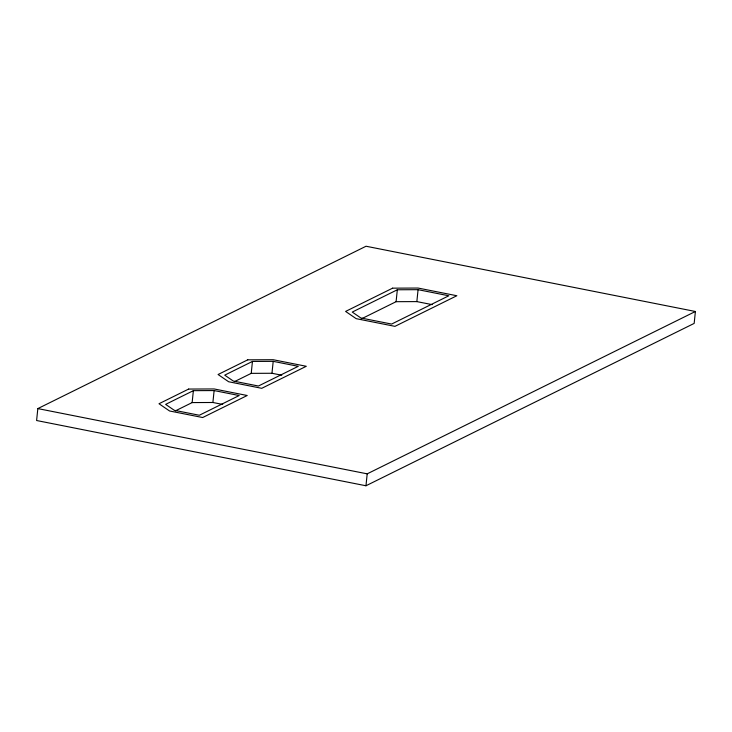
<?xml version="1.0" encoding="UTF-8"?>
<svg xmlns="http://www.w3.org/2000/svg" width="732" height="732" viewBox="0 0 732 732"><rect width="100%" height="100%" fill="white"/><g stroke="black" fill="none" stroke-linecap="round" stroke-linejoin="round"><path stroke-width="1.1" d="M37.835 408.593L36.6 420.516L365.963 485.764L694.165 323.407L695.4 311.484L366.037 246.236L37.835 408.593L367.199 473.842L695.4 311.484M175.305 410.908L192.141 402.582L193.376 390.659L214.119 390.568L239.19 395.536L199.333 415.254L174.271 410.286L165.642 404.375L193.376 390.659M192.141 402.582L212.893 402.49L214.119 390.568M234.386 381.683L251.222 373.357L252.448 361.434L273.201 361.352L298.263 366.311L258.414 386.029L233.343 381.061L224.724 375.15L252.448 361.434M251.222 373.357L271.965 373.265L273.201 361.352M365.963 485.764L367.199 473.842M361.269 318.923L396.094 301.685L397.33 289.771L418.073 289.68L448.826 295.774L391.62 324.066L360.876 317.981L352.257 312.07L397.33 289.771M396.094 301.685L416.847 301.602L418.073 289.68M416.847 301.602L432.219 304.64M271.965 373.265L281.774 375.214M212.893 402.49L222.702 404.43M188.664 389.058L159 403.735L169.568 410.981L202.673 417.533L247.215 395.5L214.11 388.948L188.664 389.058M247.745 359.833L218.072 374.51L228.649 381.756L261.745 388.317L306.287 366.284L273.192 359.723L247.745 359.833M392.627 288.161L345.605 311.42L356.182 318.667L394.951 326.353L456.841 295.737L418.063 288.051L392.627 288.161"/></g></svg>
